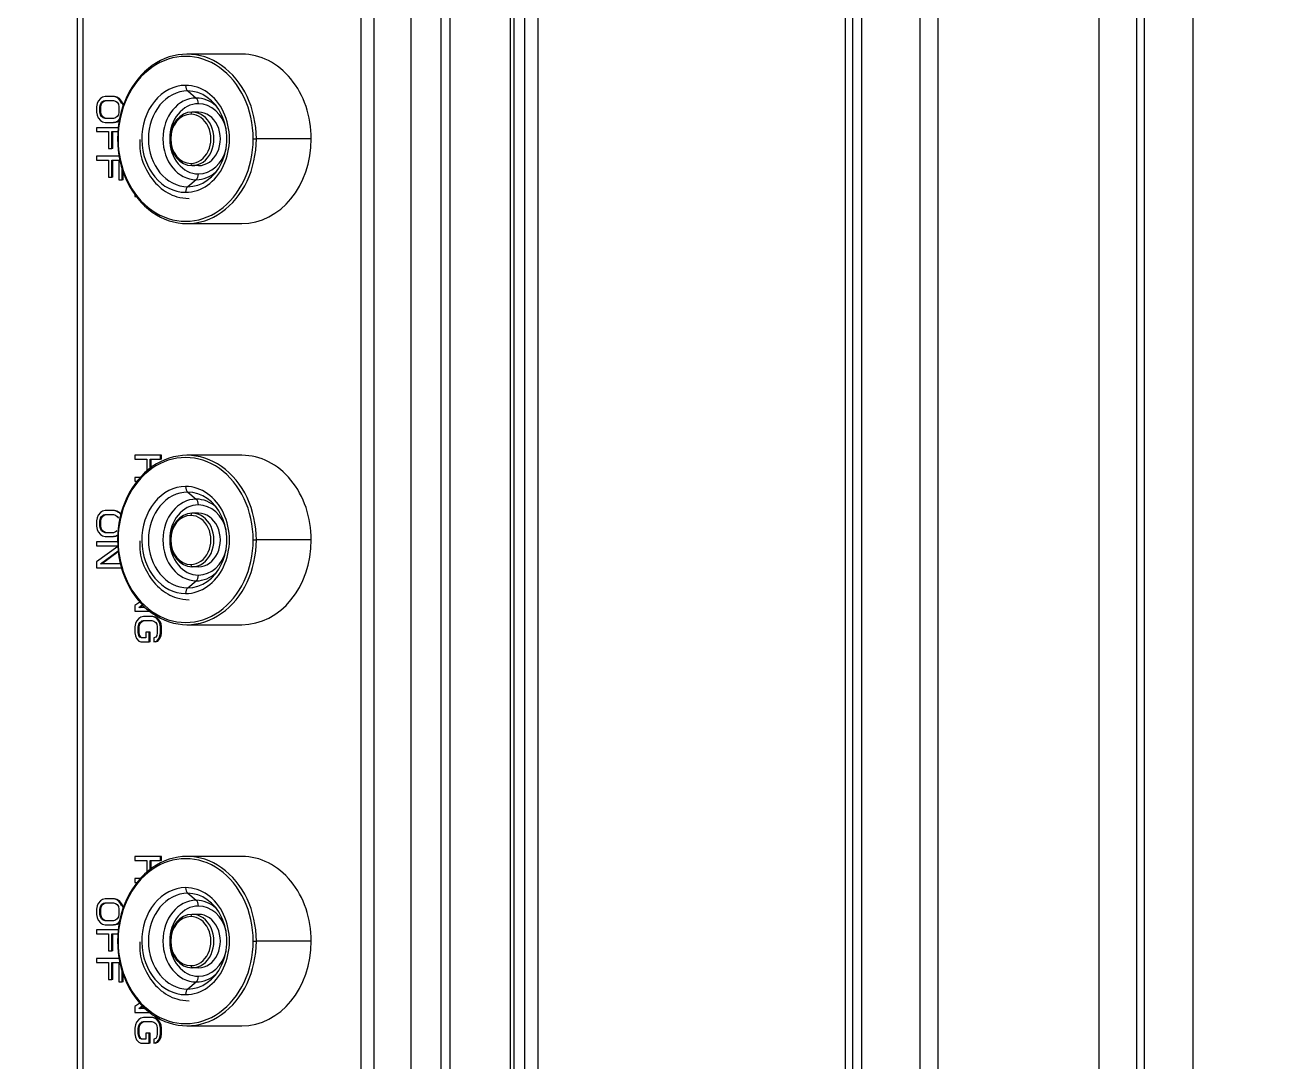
# Model space of a CAD drawing. Header units: millimetres. Extents: x -15291 to 293567, y -98510 to 49398.
# Drawn here: x 50066.7 to 50208.5, y 25653.3 to 25769.6 of the extents above; entities that cross this region are included whole.
import ezdxf

# ---------------------------------------------------------------- set-up
doc = ezdxf.new("R2010")
doc.units = ezdxf.units.MM
doc.header["$LTSCALE"] = 50
doc.header["$MEASUREMENT"] = 0
doc.linetypes.add('AUSGEZOGEN', pattern=[0])
doc.linetypes.add('PHANTOM2', pattern=[1.25, 0.625, -0.125, 0.125, -0.125, 0.125, -0.125])
doc.layers.add('DV16_Standard', color=7, linetype='CONTINUOUS')
doc.layers.add('RASTER', color=30, linetype='AUSGEZOGEN')

msp = doc.modelspace()

# ---------------------------------------------------------------- linework, layer by layer
at = {"layer": 'DV16_Standard', "color": 7, "linetype": 'Continuous', "ltscale": 254}
for p, q in [((50158.68, 25919.37), (50158.68, 25504.37)), ((50192.23, 25504.37), (50192.23, 25919.37)), ((50197.65, 25919.37), (50197.65, 25504.37)), ((50159.55, 25519.37), (50159.55, 25904.37)), ((50160.54, 25519.37), (50160.54, 25904.37)), ((50191.36, 25904.37), (50191.36, 25519.37)), ((50122.71, 25878.82), (50122.71, 25544.82)), ((50124.21, 25878.82), (50124.21, 25544.82)), ((50072.55, 25875.82), (50072.55, 25547.82)), ((50073.23, 25547.82), (50073.23, 25875.82)), ((50104.39, 25547.82), (50104.39, 25875.82)), ((50105.85, 25547.82), (50105.85, 25875.82)), ((50113.37, 25547.82), (50113.37, 25875.82)), ((50114.36, 25547.82), (50114.36, 25875.82)), ((50121.14, 25547.82), (50121.14, 25875.82)), ((50121.55, 25547.82), (50121.55, 25875.82)), ((50167.08, 25559.37), (50167.08, 25864.37)), ((50169.07, 25864.37), (50169.07, 25559.37)), ((50187.13, 25864.37), (50187.13, 25559.37)), ((50091.02, 25766.32), (50084.86, 25766.32)), ((50084.94, 25762.19), (50085.91, 25761.4)), ((50074.79, 25760.77), (50074.73, 25760.41)), ((50074.73, 25760.41), (50074.73, 25759.82)), ((50074.91, 25761.06), (50074.79, 25760.77)), ((50075.16, 25761.35), (50074.91, 25761.06)), ((50075.09, 25760.41), (50075.16, 25760.7)), ((50075.09, 25759.82), (50075.09, 25760.41)), ((50075.21, 25760.41), (50075.09, 25760.41)), ((50075.4, 25761.5), (50075.16, 25761.35)), ((50075.16, 25760.7), (50075.28, 25760.92)), ((50075.27, 25760.7), (50075.16, 25760.7)), ((50075.21, 25760.41), (50075.27, 25760.7)), ((50075.21, 25759.82), (50075.21, 25760.41)), ((50075.27, 25760.7), (50075.39, 25760.92)), ((50075.28, 25760.92), (50075.46, 25761.06)), ((50075.39, 25760.92), (50075.28, 25760.92)), ((50075.39, 25760.92), (50075.57, 25761.06)), ((50075.7, 25761.57), (50075.4, 25761.5)), ((50075.46, 25761.06), (50075.7, 25761.13)), ((50075.57, 25761.06), (50075.46, 25761.06)), ((50075.57, 25761.06), (50075.82, 25761.13)), ((50076.62, 25761.57), (50075.7, 25761.57)), ((50075.7, 25761.13), (50076.62, 25761.13)), ((50076.73, 25761.57), (50076.62, 25761.57)), ((50076.92, 25761.5), (50076.62, 25761.57)), ((50076.62, 25761.13), (50076.86, 25761.06)), ((50077.04, 25761.5), (50076.73, 25761.57)), ((50076.86, 25761.06), (50077.05, 25760.92)), ((50077.04, 25761.5), (50076.92, 25761.5)), ((50077.17, 25761.35), (50076.92, 25761.5)), ((50077.28, 25761.35), (50077.04, 25761.5)), ((50077.05, 25760.92), (50077.17, 25760.7)), ((50077.28, 25761.35), (50077.17, 25761.35)), ((50077.41, 25761.06), (50077.17, 25761.35)), ((50077.17, 25760.7), (50077.23, 25760.41)), ((50077.23, 25760.41), (50077.23, 25759.82)), ((50077.53, 25761.06), (50077.28, 25761.35)), ((50077.53, 25761.06), (50077.41, 25761.06)), ((50077.53, 25760.77), (50077.41, 25761.06)), ((50077.65, 25760.77), (50077.53, 25761.06)), ((50077.65, 25760.77), (50077.53, 25760.77)), ((50077.69, 25760.53), (50077.65, 25760.77)), ((50074.73, 25759.82), (50074.79, 25759.46)), ((50074.79, 25759.46), (50074.91, 25759.17)), ((50074.91, 25759.17), (50075.16, 25758.87)), ((50075.16, 25759.53), (50075.09, 25759.82)), ((50075.21, 25759.82), (50075.09, 25759.82)), ((50075.28, 25759.31), (50075.16, 25759.53)), ((50075.27, 25759.53), (50075.16, 25759.53)), ((50075.16, 25758.87), (50075.4, 25758.73)), ((50075.27, 25759.53), (50075.21, 25759.82)), ((50075.39, 25759.31), (50075.27, 25759.53)), ((50075.46, 25759.17), (50075.28, 25759.31)), ((50075.39, 25759.31), (50075.28, 25759.31)), ((50075.57, 25759.17), (50075.39, 25759.31)), ((50075.57, 25759.17), (50075.46, 25759.17)), ((50075.7, 25759.09), (50075.46, 25759.17)), ((50075.82, 25759.09), (50075.57, 25759.17)), ((50076.62, 25759.09), (50075.7, 25759.09)), ((50076.86, 25759.17), (50076.62, 25759.09)), ((50077.05, 25759.31), (50076.86, 25759.17)), ((50076.92, 25758.73), (50077.17, 25758.87)), ((50077.04, 25758.73), (50077.25, 25758.86)), ((50077.17, 25759.53), (50077.05, 25759.31)), ((50077.23, 25759.82), (50077.17, 25759.53)), ((50077.17, 25758.87), (50077.28, 25759.01)), ((50077.26, 25758.87), (50077.17, 25758.87)), ((50086.15, 25759.82), (50085.43, 25759.82)), ((50074.73, 25758.07), (50074.73, 25757.63)), ((50077.14, 25758.07), (50074.73, 25758.07)), ((50074.73, 25757.63), (50076.07, 25757.63)), ((50075.4, 25758.73), (50075.7, 25758.66)), ((50075.7, 25758.66), (50076.62, 25758.66)), ((50076.07, 25757.63), (50076.07, 25755.74)), ((50076.44, 25757.63), (50077.1, 25757.63)), ((50076.44, 25755.74), (50076.44, 25757.63)), ((50076.55, 25755.74), (50076.55, 25757.63)), ((50076.62, 25758.66), (50076.92, 25758.73)), ((50076.73, 25758.66), (50076.62, 25758.66)), ((50076.73, 25758.66), (50077.04, 25758.73)), ((50077.04, 25758.73), (50076.92, 25758.73)), ((50077.13, 25756.82), (50077.03, 25756.82)), ((50092.29, 25756.82), (50092.64, 25756.82)), ((50098.8, 25756.82), (50092.64, 25756.82)), ((50074.73, 25754.86), (50074.73, 25754.43)), ((50077.24, 25754.86), (50074.73, 25754.86)), ((50076.07, 25755.74), (50076.44, 25755.74)), ((50076.55, 25755.74), (50076.44, 25755.74)), ((50074.73, 25754.43), (50076.07, 25754.43)), ((50076.07, 25754.43), (50076.07, 25752.53)), ((50076.44, 25754.43), (50077.23, 25754.43)), ((50076.44, 25752.53), (50076.44, 25754.43)), ((50076.55, 25752.53), (50076.55, 25754.43)), ((50077.23, 25754.43), (50077.23, 25752.24)), ((50077.6, 25752.24), (50077.6, 25753.4)), ((50086.15, 25753.82), (50085.43, 25753.82)), ((50076.07, 25752.53), (50076.44, 25752.53)), ((50076.55, 25752.53), (50076.44, 25752.53)), ((50077.23, 25752.24), (50077.6, 25752.24)), ((50077.71, 25752.24), (50077.6, 25752.24)), ((50077.71, 25752.24), (50077.71, 25753.06)), ((50084.94, 25751.46), (50085.91, 25752.25)), ((50079.03, 25750.52), (50079.03, 25750.34)), ((50079.03, 25750.34), (50079.16, 25750.34)), ((50084.86, 25747.32), (50091.02, 25747.32)), ((50079.03, 25721.32), (50079.03, 25720.88)), ((50081.9, 25721.32), (50079.03, 25721.32)), ((50079.03, 25720.88), (50080.37, 25720.88)), ((50080.37, 25720.88), (50080.37, 25719.59)), ((50080.74, 25720.88), (50081.9, 25720.88)), ((50080.74, 25719.88), (50080.74, 25720.88)), ((50080.85, 25719.97), (50080.85, 25720.88)), ((50081.9, 25720.88), (50081.9, 25721.32)), ((50082.01, 25721.32), (50081.9, 25721.32)), ((50082.01, 25720.88), (50081.9, 25720.88)), ((50082.01, 25720.88), (50082.01, 25721.32)), ((50091.02, 25721.32), (50084.86, 25721.32)), ((50079.03, 25718.84), (50079.03, 25718.41)), ((50079.61, 25718.84), (50079.03, 25718.84)), ((50079.03, 25718.41), (50079.24, 25718.41)), ((50084.94, 25717.19), (50085.91, 25716.4)), ((50075.16, 25714.9), (50074.91, 25714.61)), ((50075.4, 25715.05), (50075.16, 25714.9)), ((50075.7, 25715.12), (50075.4, 25715.05)), ((50076.62, 25715.12), (50075.7, 25715.12)), ((50076.73, 25715.12), (50076.62, 25715.12)), ((50076.92, 25715.05), (50076.62, 25715.12)), ((50077.04, 25715.05), (50076.73, 25715.12)), ((50077.04, 25715.05), (50076.92, 25715.05)), ((50077.17, 25714.9), (50076.92, 25715.05)), ((50077.28, 25714.9), (50077.04, 25715.05)), ((50077.28, 25714.9), (50077.17, 25714.9)), ((50077.44, 25714.71), (50077.28, 25714.9)), ((50074.79, 25714.32), (50074.73, 25713.96)), ((50074.73, 25713.96), (50074.73, 25713.37)), ((50074.91, 25714.61), (50074.79, 25714.32)), ((50075.09, 25713.96), (50075.16, 25714.25)), ((50075.09, 25713.37), (50075.09, 25713.96)), ((50075.21, 25713.96), (50075.09, 25713.96)), ((50075.16, 25714.25), (50075.28, 25714.47)), ((50075.27, 25714.25), (50075.16, 25714.25)), ((50075.21, 25713.96), (50075.27, 25714.25)), ((50075.21, 25713.37), (50075.21, 25713.96)), ((50075.27, 25714.25), (50075.39, 25714.47)), ((50075.28, 25714.47), (50075.46, 25714.61)), ((50075.39, 25714.47), (50075.28, 25714.47)), ((50075.39, 25714.47), (50075.57, 25714.61)), ((50075.46, 25714.61), (50075.7, 25714.68)), ((50075.57, 25714.61), (50075.46, 25714.61)), ((50075.57, 25714.61), (50075.82, 25714.68)), ((50075.7, 25714.68), (50076.62, 25714.68)), ((50076.62, 25714.68), (50076.86, 25714.61)), ((50076.86, 25714.61), (50077.05, 25714.47)), ((50077.05, 25714.47), (50077.17, 25714.25)), ((50086.15, 25714.82), (50085.43, 25714.82)), ((50074.73, 25713.37), (50074.79, 25713.01)), ((50074.79, 25713.01), (50074.91, 25712.72)), ((50074.91, 25712.72), (50075.16, 25712.42)), ((50075.16, 25713.08), (50075.09, 25713.37)), ((50075.21, 25713.37), (50075.09, 25713.37)), ((50075.28, 25712.86), (50075.16, 25713.08)), ((50075.27, 25713.08), (50075.16, 25713.08)), ((50075.16, 25712.42), (50075.4, 25712.28)), ((50075.27, 25713.08), (50075.21, 25713.37)), ((50075.39, 25712.86), (50075.27, 25713.08)), ((50075.46, 25712.72), (50075.28, 25712.86)), ((50075.39, 25712.86), (50075.28, 25712.86)), ((50075.57, 25712.72), (50075.39, 25712.86)), ((50075.4, 25712.28), (50075.7, 25712.21)), ((50075.57, 25712.72), (50075.46, 25712.72)), ((50075.7, 25712.64), (50075.46, 25712.72)), ((50075.82, 25712.64), (50075.57, 25712.72)), ((50076.62, 25712.64), (50075.7, 25712.64)), ((50075.7, 25712.21), (50076.62, 25712.21)), ((50076.86, 25712.72), (50076.62, 25712.64)), ((50076.62, 25712.21), (50076.92, 25712.28)), ((50076.73, 25712.21), (50076.62, 25712.21)), ((50076.73, 25712.21), (50077.04, 25712.28)), ((50077.05, 25712.86), (50076.86, 25712.72)), ((50076.92, 25712.28), (50077.09, 25712.38)), ((50077.04, 25712.28), (50076.92, 25712.28)), ((50077.04, 25712.28), (50077.08, 25712.3)), ((50074.73, 25711.62), (50074.73, 25711.18)), ((50077.07, 25711.62), (50074.73, 25711.62)), ((50074.73, 25711.18), (50077.09, 25711.18)), ((50077.1, 25711.09), (50074.73, 25709.36)), ((50075.16, 25709.14), (50077.14, 25710.62)), ((50077.13, 25711.82), (50077.03, 25711.82)), ((50092.29, 25711.82), (50092.64, 25711.82)), ((50098.8, 25711.82), (50092.64, 25711.82)), ((50074.73, 25709.36), (50074.73, 25708.71)), ((50075.27, 25709.14), (50077.14, 25710.54)), ((50074.73, 25708.71), (50077.5, 25708.71)), ((50077.39, 25709.14), (50075.16, 25709.14)), ((50086.15, 25708.82), (50085.43, 25708.82)), ((50084.94, 25706.46), (50085.91, 25707.25)), ((50079.56, 25704.86), (50079.03, 25704.48)), ((50079.03, 25704.48), (50079.03, 25703.82)), ((50079.03, 25703.82), (50080.66, 25703.82)), ((50079.46, 25704.26), (50079.85, 25704.55)), ((50080.15, 25704.26), (50079.46, 25704.26)), ((50079.57, 25704.26), (50079.89, 25704.5)), ((50079.09, 25702.44), (50079.03, 25702.07)), ((50079.21, 25702.73), (50079.09, 25702.44)), ((50079.46, 25703.02), (50079.21, 25702.73)), ((50079.39, 25702.07), (50079.46, 25702.36)), ((50079.7, 25703.17), (50079.46, 25703.02)), ((50079.46, 25702.36), (50079.58, 25702.58)), ((50079.57, 25702.36), (50079.46, 25702.36)), ((50079.51, 25702.07), (50079.57, 25702.36)), ((50079.57, 25702.36), (50079.69, 25702.58)), ((50079.58, 25702.58), (50079.76, 25702.73)), ((50079.69, 25702.58), (50079.58, 25702.58)), ((50079.69, 25702.58), (50079.88, 25702.73)), ((50080, 25703.24), (50079.7, 25703.17)), ((50079.76, 25702.73), (50080, 25702.8)), ((50079.88, 25702.73), (50079.76, 25702.73)), ((50079.88, 25702.73), (50080.12, 25702.8)), ((50080.92, 25703.24), (50080, 25703.24)), ((50080, 25702.8), (50080.92, 25702.8)), ((50081.03, 25703.24), (50080.92, 25703.24)), ((50081.22, 25703.17), (50080.92, 25703.24)), ((50080.92, 25702.8), (50081.16, 25702.73)), ((50081.34, 25703.17), (50081.03, 25703.24)), ((50081.16, 25702.73), (50081.35, 25702.58)), ((50081.47, 25703.02), (50081.22, 25703.17)), ((50081.34, 25703.17), (50081.22, 25703.17)), ((50081.58, 25703.02), (50081.34, 25703.17)), ((50081.35, 25702.58), (50081.47, 25702.36)), ((50081.58, 25703.02), (50081.47, 25703.02)), ((50081.71, 25702.73), (50081.47, 25703.02)), ((50081.47, 25702.36), (50081.53, 25702.07)), ((50081.83, 25702.73), (50081.58, 25703.02)), ((50081.83, 25702.44), (50081.71, 25702.73)), ((50081.83, 25702.73), (50081.71, 25702.73)), ((50081.95, 25702.44), (50081.83, 25702.73)), ((50081.9, 25702.07), (50081.83, 25702.44)), ((50081.95, 25702.44), (50081.83, 25702.44)), ((50082.01, 25702.07), (50081.95, 25702.44)), ((50084.86, 25702.32), (50091.02, 25702.32)), ((50079.03, 25702.07), (50079.03, 25701.42)), ((50079.03, 25701.42), (50079.09, 25701.05)), ((50079.09, 25701.05), (50079.21, 25700.76)), ((50079.21, 25700.76), (50079.46, 25700.47)), ((50079.39, 25701.42), (50079.39, 25702.07)), ((50079.51, 25702.07), (50079.39, 25702.07)), ((50079.46, 25701.12), (50079.39, 25701.42)), ((50079.51, 25701.42), (50079.39, 25701.42)), ((50079.58, 25700.91), (50079.46, 25701.12)), ((50079.57, 25701.12), (50079.46, 25701.12)), ((50079.51, 25701.42), (50079.51, 25702.07)), ((50079.57, 25701.12), (50079.51, 25701.42)), ((50079.69, 25700.91), (50079.57, 25701.12)), ((50079.76, 25700.83), (50079.58, 25700.91)), ((50079.69, 25700.91), (50079.58, 25700.91)), ((50079.88, 25700.83), (50079.69, 25700.91)), ((50080.25, 25700.83), (50079.76, 25700.83)), ((50080.25, 25701.49), (50080.25, 25700.83)), ((50080.61, 25701.49), (50080.25, 25701.49)), ((50080.61, 25700.39), (50080.61, 25701.49)), ((50080.73, 25701.49), (50080.61, 25701.49)), ((50080.73, 25700.39), (50080.73, 25701.49)), ((50081.35, 25700.91), (50081.16, 25700.83)), ((50081.16, 25700.83), (50081.16, 25700.39)), ((50081.47, 25701.12), (50081.35, 25700.91)), ((50081.53, 25701.42), (50081.47, 25701.12)), ((50081.47, 25700.47), (50081.71, 25700.76)), ((50081.53, 25702.07), (50081.53, 25701.42)), ((50081.58, 25700.47), (50081.83, 25700.76)), ((50081.71, 25700.76), (50081.83, 25701.05)), ((50081.83, 25700.76), (50081.71, 25700.76)), ((50081.83, 25701.05), (50081.9, 25701.42)), ((50081.83, 25700.76), (50081.95, 25701.05)), ((50081.95, 25701.05), (50081.83, 25701.05)), ((50081.9, 25701.42), (50081.9, 25702.07)), ((50082.01, 25702.07), (50081.9, 25702.07)), ((50082.01, 25701.42), (50081.9, 25701.42)), ((50081.95, 25701.05), (50082.01, 25701.42)), ((50082.01, 25701.42), (50082.01, 25702.07)), ((50079.46, 25700.47), (50079.7, 25700.39)), ((50079.7, 25700.39), (50080.61, 25700.39)), ((50080.73, 25700.39), (50080.61, 25700.39)), ((50081.16, 25700.39), (50081.47, 25700.47)), ((50081.28, 25700.39), (50081.16, 25700.39)), ((50081.28, 25700.39), (50081.58, 25700.47)), ((50081.58, 25700.47), (50081.47, 25700.47)), ((50079.03, 25676.32), (50079.03, 25675.88)), ((50081.9, 25676.32), (50079.03, 25676.32)), ((50079.03, 25675.88), (50080.37, 25675.88)), ((50080.37, 25675.88), (50080.37, 25674.59)), ((50080.74, 25675.88), (50081.9, 25675.88)), ((50080.74, 25674.88), (50080.74, 25675.88)), ((50080.85, 25674.97), (50080.85, 25675.88)), ((50081.9, 25675.88), (50081.9, 25676.32)), ((50082.01, 25676.32), (50081.9, 25676.32)), ((50082.01, 25675.88), (50081.9, 25675.88)), ((50082.01, 25675.88), (50082.01, 25676.32)), ((50091.02, 25676.32), (50084.86, 25676.32)), ((50079.03, 25673.84), (50079.03, 25673.41)), ((50079.61, 25673.84), (50079.03, 25673.84)), ((50079.03, 25673.41), (50079.24, 25673.41)), ((50074.91, 25671.06), (50074.79, 25670.77)), ((50075.16, 25671.35), (50074.91, 25671.06)), ((50075.4, 25671.5), (50075.16, 25671.35)), ((50075.16, 25670.7), (50075.28, 25670.92)), ((50075.27, 25670.7), (50075.39, 25670.92)), ((50075.28, 25670.92), (50075.46, 25671.06)), ((50075.39, 25670.92), (50075.28, 25670.92)), ((50075.39, 25670.92), (50075.57, 25671.06)), ((50075.7, 25671.57), (50075.4, 25671.5)), ((50075.46, 25671.06), (50075.7, 25671.13)), ((50075.57, 25671.06), (50075.46, 25671.06)), ((50075.57, 25671.06), (50075.82, 25671.13)), ((50076.62, 25671.57), (50075.7, 25671.57)), ((50075.7, 25671.13), (50076.62, 25671.13)), ((50076.73, 25671.57), (50076.62, 25671.57)), ((50076.92, 25671.5), (50076.62, 25671.57)), ((50076.62, 25671.13), (50076.86, 25671.06)), ((50077.04, 25671.5), (50076.73, 25671.57)), ((50076.86, 25671.06), (50077.05, 25670.92)), ((50077.04, 25671.5), (50076.92, 25671.5)), ((50077.17, 25671.35), (50076.92, 25671.5)), ((50077.28, 25671.35), (50077.04, 25671.5)), ((50077.05, 25670.92), (50077.17, 25670.7)), ((50077.28, 25671.35), (50077.17, 25671.35)), ((50077.41, 25671.06), (50077.17, 25671.35)), ((50077.53, 25671.06), (50077.28, 25671.35)), ((50077.53, 25671.06), (50077.41, 25671.06)), ((50077.53, 25670.77), (50077.41, 25671.06)), ((50077.65, 25670.77), (50077.53, 25671.06)), ((50084.94, 25672.19), (50085.91, 25671.4)), ((50074.79, 25670.77), (50074.73, 25670.41)), ((50074.73, 25670.41), (50074.73, 25669.82)), ((50074.73, 25669.82), (50074.79, 25669.46)), ((50075.09, 25670.41), (50075.16, 25670.7)), ((50075.09, 25669.82), (50075.09, 25670.41)), ((50075.21, 25670.41), (50075.09, 25670.41)), ((50075.16, 25669.53), (50075.09, 25669.82)), ((50075.21, 25669.82), (50075.09, 25669.82)), ((50075.27, 25670.7), (50075.16, 25670.7)), ((50075.28, 25669.31), (50075.16, 25669.53)), ((50075.27, 25669.53), (50075.16, 25669.53)), ((50075.21, 25670.41), (50075.27, 25670.7)), ((50075.21, 25669.82), (50075.21, 25670.41)), ((50075.27, 25669.53), (50075.21, 25669.82)), ((50075.39, 25669.31), (50075.27, 25669.53)), ((50077.17, 25669.53), (50077.05, 25669.31)), ((50077.17, 25670.7), (50077.23, 25670.41)), ((50077.23, 25669.82), (50077.17, 25669.53)), ((50077.23, 25670.41), (50077.23, 25669.82)), ((50077.65, 25670.77), (50077.53, 25670.77)), ((50077.69, 25670.53), (50077.65, 25670.77)), ((50086.15, 25669.82), (50085.43, 25669.82)), ((50074.73, 25668.07), (50074.73, 25667.63)), ((50077.14, 25668.07), (50074.73, 25668.07)), ((50074.79, 25669.46), (50074.91, 25669.17)), ((50074.91, 25669.17), (50075.16, 25668.87)), ((50075.16, 25668.87), (50075.4, 25668.73)), ((50075.46, 25669.17), (50075.28, 25669.31)), ((50075.39, 25669.31), (50075.28, 25669.31)), ((50075.57, 25669.17), (50075.39, 25669.31)), ((50075.4, 25668.73), (50075.7, 25668.66)), ((50075.57, 25669.17), (50075.46, 25669.17)), ((50075.7, 25669.09), (50075.46, 25669.17)), ((50075.82, 25669.09), (50075.57, 25669.17)), ((50076.62, 25669.09), (50075.7, 25669.09)), ((50075.7, 25668.66), (50076.62, 25668.66)), ((50076.86, 25669.17), (50076.62, 25669.09)), ((50076.62, 25668.66), (50076.92, 25668.73)), ((50076.73, 25668.66), (50076.62, 25668.66)), ((50076.73, 25668.66), (50077.04, 25668.73)), ((50077.05, 25669.31), (50076.86, 25669.17)), ((50076.92, 25668.73), (50077.17, 25668.87)), ((50077.04, 25668.73), (50076.92, 25668.73)), ((50077.04, 25668.73), (50077.25, 25668.86)), ((50077.17, 25668.87), (50077.28, 25669.01)), ((50077.26, 25668.87), (50077.17, 25668.87)), ((50074.73, 25667.63), (50076.07, 25667.63)), ((50076.07, 25667.63), (50076.07, 25665.74)), ((50076.44, 25667.63), (50077.1, 25667.63)), ((50076.44, 25665.74), (50076.44, 25667.63)), ((50076.55, 25665.74), (50076.55, 25667.63)), ((50077.13, 25666.82), (50077.03, 25666.82)), ((50092.29, 25666.82), (50092.64, 25666.82)), ((50098.8, 25666.82), (50092.64, 25666.82)), ((50076.07, 25665.74), (50076.44, 25665.74)), ((50076.55, 25665.74), (50076.44, 25665.74)), ((50074.73, 25664.86), (50074.73, 25664.43)), ((50077.24, 25664.86), (50074.73, 25664.86)), ((50074.73, 25664.43), (50076.07, 25664.43)), ((50076.07, 25664.43), (50076.07, 25662.53)), ((50076.44, 25664.43), (50077.23, 25664.43)), ((50076.44, 25662.53), (50076.44, 25664.43)), ((50076.55, 25662.53), (50076.55, 25664.43)), ((50077.23, 25664.43), (50077.23, 25662.24)), ((50086.15, 25663.82), (50085.43, 25663.82)), ((50076.07, 25662.53), (50076.44, 25662.53)), ((50076.55, 25662.53), (50076.44, 25662.53)), ((50077.6, 25662.24), (50077.6, 25663.4)), ((50077.71, 25662.24), (50077.71, 25663.06)), ((50077.23, 25662.24), (50077.6, 25662.24)), ((50077.71, 25662.24), (50077.6, 25662.24)), ((50084.94, 25661.46), (50085.91, 25662.25)), ((50079.56, 25659.86), (50079.03, 25659.48)), ((50079.46, 25659.26), (50079.85, 25659.55)), ((50079.03, 25659.48), (50079.03, 25658.82)), ((50079.03, 25658.82), (50080.66, 25658.82)), ((50080.15, 25659.26), (50079.46, 25659.26)), ((50079.7, 25658.17), (50079.46, 25658.02)), ((50079.57, 25659.26), (50079.89, 25659.5)), ((50080, 25658.24), (50079.7, 25658.17)), ((50080.92, 25658.24), (50080, 25658.24)), ((50081.03, 25658.24), (50080.92, 25658.24)), ((50081.22, 25658.17), (50080.92, 25658.24)), ((50081.34, 25658.17), (50081.03, 25658.24)), ((50081.47, 25658.02), (50081.22, 25658.17)), ((50081.34, 25658.17), (50081.22, 25658.17)), ((50081.58, 25658.02), (50081.34, 25658.17)), ((50079.09, 25657.44), (50079.03, 25657.07)), ((50079.03, 25657.07), (50079.03, 25656.42)), ((50079.21, 25657.73), (50079.09, 25657.44)), ((50079.46, 25658.02), (50079.21, 25657.73)), ((50079.39, 25657.07), (50079.46, 25657.36)), ((50079.39, 25656.42), (50079.39, 25657.07)), ((50079.51, 25657.07), (50079.39, 25657.07)), ((50079.46, 25657.36), (50079.58, 25657.58)), ((50079.57, 25657.36), (50079.46, 25657.36)), ((50079.51, 25657.07), (50079.57, 25657.36)), ((50079.51, 25656.42), (50079.51, 25657.07)), ((50079.57, 25657.36), (50079.69, 25657.58)), ((50079.58, 25657.58), (50079.76, 25657.73)), ((50079.69, 25657.58), (50079.58, 25657.58)), ((50079.69, 25657.58), (50079.88, 25657.73)), ((50079.76, 25657.73), (50080, 25657.8)), ((50079.88, 25657.73), (50079.76, 25657.73)), ((50079.88, 25657.73), (50080.12, 25657.8)), ((50080, 25657.8), (50080.92, 25657.8)), ((50080.92, 25657.8), (50081.16, 25657.73)), ((50081.16, 25657.73), (50081.35, 25657.58)), ((50081.35, 25657.58), (50081.47, 25657.36)), ((50081.58, 25658.02), (50081.47, 25658.02)), ((50081.71, 25657.73), (50081.47, 25658.02)), ((50081.47, 25657.36), (50081.53, 25657.07)), ((50081.53, 25657.07), (50081.53, 25656.42)), ((50081.83, 25657.73), (50081.58, 25658.02)), ((50081.83, 25657.44), (50081.71, 25657.73)), ((50081.83, 25657.73), (50081.71, 25657.73)), ((50081.95, 25657.44), (50081.83, 25657.73)), ((50081.9, 25657.07), (50081.83, 25657.44)), ((50081.95, 25657.44), (50081.83, 25657.44)), ((50081.9, 25656.42), (50081.9, 25657.07)), ((50082.01, 25657.07), (50081.9, 25657.07)), ((50082.01, 25657.07), (50081.95, 25657.44)), ((50082.01, 25656.42), (50082.01, 25657.07)), ((50084.86, 25657.32), (50091.02, 25657.32)), ((50079.03, 25656.42), (50079.09, 25656.05)), ((50079.09, 25656.05), (50079.21, 25655.76)), ((50079.21, 25655.76), (50079.46, 25655.47)), ((50079.46, 25656.12), (50079.39, 25656.42)), ((50079.51, 25656.42), (50079.39, 25656.42)), ((50079.58, 25655.91), (50079.46, 25656.12)), ((50079.57, 25656.12), (50079.46, 25656.12)), ((50079.46, 25655.47), (50079.7, 25655.39)), ((50079.57, 25656.12), (50079.51, 25656.42)), ((50079.69, 25655.91), (50079.57, 25656.12)), ((50079.76, 25655.83), (50079.58, 25655.91)), ((50079.69, 25655.91), (50079.58, 25655.91)), ((50079.88, 25655.83), (50079.69, 25655.91)), ((50079.7, 25655.39), (50080.61, 25655.39)), ((50080.25, 25655.83), (50079.76, 25655.83)), ((50080.25, 25656.49), (50080.25, 25655.83)), ((50080.61, 25656.49), (50080.25, 25656.49)), ((50080.61, 25655.39), (50080.61, 25656.49)), ((50080.73, 25656.49), (50080.61, 25656.49)), ((50080.73, 25655.39), (50080.61, 25655.39)), ((50080.73, 25655.39), (50080.73, 25656.49)), ((50081.35, 25655.91), (50081.16, 25655.83)), ((50081.16, 25655.83), (50081.16, 25655.39)), ((50081.16, 25655.39), (50081.47, 25655.47)), ((50081.28, 25655.39), (50081.16, 25655.39)), ((50081.28, 25655.39), (50081.58, 25655.47)), ((50081.47, 25656.12), (50081.35, 25655.91)), ((50081.53, 25656.42), (50081.47, 25656.12)), ((50081.47, 25655.47), (50081.71, 25655.76)), ((50081.58, 25655.47), (50081.47, 25655.47)), ((50081.58, 25655.47), (50081.83, 25655.76)), ((50081.71, 25655.76), (50081.83, 25656.05)), ((50081.83, 25655.76), (50081.71, 25655.76)), ((50081.83, 25656.05), (50081.9, 25656.42)), ((50081.83, 25655.76), (50081.95, 25656.05)), ((50081.95, 25656.05), (50081.83, 25656.05)), ((50082.01, 25656.42), (50081.9, 25656.42)), ((50081.95, 25656.05), (50082.01, 25656.42))]:
    msp.add_line(p, q, dxfattribs=at)
at = {"layer": 'DV16_Standard', "color": 4, "linetype": 'PHANTOM2', "ltscale": 254}
msp.add_arc((50323.34, 25463.12), 504.82, 87.1614, 180, dxfattribs=at)
at = {"layer": 'DV16_Standard', "color": 7, "linetype": 'Continuous', "ltscale": 254}
for centre, major_axis, ratio, start_param, end_param in [((50084.86, 25756.82), (0, -9.5), 0.819152, 1.570796, 4.712389), ((50084.71, 25756.82), (0, -9.25), 0.819152, 1.570796, 4.712389), ((50091.02, 25756.82), (0, -9.5), 0.819152, 1.570796, 3.141593), ((50084.71, 25756.82), (0, 6), 0.819152, 0, 1.588282), ((50084.94, 25756.82), (0, -5.37), 0.819152, 3.141593, 6.283185), ((50084.71, 25756.82), (0, -6), 0.819152, 0, 3.141593), ((50085.11, 25762.82), (0, -0.7), 0.573576, 4.712389, 5.846853), ((50084.94, 25756.82), (0, -5.37), 0.819152, 0, 3.141593), ((50085.91, 25756.82), (0, -4.58), 0.819152, 3.141593, 6.283185), ((50086.15, 25756.82), (0, -3.94), 0.819152, 3.141593, 6.283185), ((50085.91, 25756.82), (0, -4.58), 0.819152, 2.505643, 3.141593), ((50085.74, 25760.76), (0, 0.7), 0.573576, 4.712389, 5.846853), ((50086.15, 25756.82), (0, -3.94), 0.819152, 1.858925, 3.141593), ((50085.43, 25756.82), (0, -3), 0.819152, 3.141593, 6.283185), ((50085.29, 25756.82), (0, -2.75), 0.819152, 3.141593, 6.283185), ((50085.43, 25759.57), (0, 0.25), 0.573576, 0, 1.570796), ((50085.29, 25756.82), (0, -2.75), 0.819152, 0, 3.141593), ((50085.43, 25756.82), (0, -3), 0.819152, 0, 3.141593), ((50086.15, 25756.82), (0, -3), 0.819152, 0, 3.141593), ((50084.86, 25756.82), (0, 9.5), 0.819152, 1.570796, 4.712389), ((50084.71, 25756.82), (0, 9.25), 0.819152, 1.570796, 4.712389), ((50084.71, 25756.82), (0, 6), 0.819152, 1.588282, 3.141593), ((50091.02, 25756.82), (0, 9.5), 0.819152, 3.141593, 4.712389), ((50086.15, 25756.82), (0, -3.94), 0.819152, 0, 1.282668), ((50085.43, 25754.07), (0, -0.25), 0.573576, 4.712389, 6.283185), ((50085.91, 25756.82), (0, -4.58), 0.819152, 0, 0.635949), ((50085.74, 25752.88), (0, -0.7), 0.573576, 0.436332, 1.570796), ((50085.11, 25750.82), (0, 0.7), 0.573576, 0.436332, 1.570796), ((50084.86, 25711.82), (0, -9.5), 0.819152, 1.570796, 4.712389), ((50084.71, 25711.82), (0, -9.25), 0.819152, 1.570796, 4.712389), ((50091.02, 25711.82), (0, -9.5), 0.819152, 1.570796, 3.141593), ((50084.71, 25711.82), (0, 6), 0.819152, 0, 1.588282), ((50084.71, 25711.82), (0, -6), 0.819152, 0, 3.141593), ((50085.11, 25717.82), (0, -0.7), 0.573576, 4.712389, 5.846853), ((50084.94, 25711.82), (0, -5.37), 0.819152, 3.141593, 6.283185), ((50085.91, 25711.82), (0, -4.58), 0.819152, 3.141593, 6.283185), ((50084.94, 25711.82), (0, -5.37), 0.819152, 0, 3.141593), ((50085.91, 25711.82), (0, -4.58), 0.819152, 2.505644, 3.141593), ((50085.74, 25715.76), (0, 0.7), 0.573576, 4.712389, 5.846853), ((50086.15, 25711.82), (0, -3.94), 0.819152, 3.141593, 6.283185), ((50086.15, 25711.82), (0, -3.94), 0.819152, 1.858925, 3.141593), ((50085.43, 25711.82), (0, -3), 0.819152, 3.141593, 6.283185), ((50085.29, 25711.82), (0, -2.75), 0.819152, 3.141593, 6.283185), ((50085.43, 25714.57), (0, 0.25), 0.573576, 0, 1.570796), ((50085.29, 25711.82), (0, -2.75), 0.819152, 0, 3.141593), ((50085.43, 25711.82), (0, -3), 0.819152, 0, 3.141593), ((50086.15, 25711.82), (0, -3), 0.819152, 0, 3.141593), ((50084.86, 25711.82), (0, 9.5), 0.819152, 1.570796, 4.712389), ((50084.71, 25711.82), (0, 9.25), 0.819152, 1.570796, 4.712389), ((50084.71, 25711.82), (0, 6), 0.819152, 1.588282, 3.141593), ((50086.15, 25711.82), (0, -3.94), 0.819152, 0, 1.282667), ((50091.02, 25711.82), (0, 9.5), 0.819152, 3.141593, 4.712389), ((50085.43, 25709.07), (0, -0.25), 0.573576, 4.712389, 6.283185), ((50085.91, 25711.82), (0, -4.58), 0.819152, 0, 0.635949), ((50085.74, 25707.88), (0, -0.7), 0.573576, 0.436332, 1.570796), ((50085.11, 25705.82), (0, 0.7), 0.573576, 0.436332, 1.570796), ((50084.86, 25666.82), (0, -9.5), 0.819152, 1.570796, 4.712389), ((50084.71, 25666.82), (0, -9.25), 0.819152, 1.570796, 4.712389), ((50091.02, 25666.82), (0, -9.5), 0.819152, 1.570796, 3.141593), ((50084.71, 25666.82), (0, 6), 0.819152, 0, 1.588282), ((50084.71, 25666.82), (0, -6), 0.819152, 0, 3.141593), ((50085.11, 25672.82), (0, -0.7), 0.573576, 4.712389, 5.846853), ((50084.94, 25666.82), (0, -5.37), 0.819152, 3.141593, 6.283185), ((50085.91, 25666.82), (0, -4.58), 0.819152, 3.141593, 6.283185), ((50084.94, 25666.82), (0, -5.37), 0.819152, 0, 3.141593), ((50085.91, 25666.82), (0, -4.58), 0.819152, 2.505643, 3.141593), ((50085.74, 25670.76), (0, 0.7), 0.573576, 4.712389, 5.846853), ((50086.15, 25666.82), (0, -3.94), 0.819152, 3.141593, 6.283185), ((50085.43, 25666.82), (0, -3), 0.819152, 3.141593, 6.283185), ((50085.29, 25666.82), (0, -2.75), 0.819152, 3.141593, 6.283185), ((50085.43, 25669.57), (0, 0.25), 0.573576, 0, 1.570796), ((50085.29, 25666.82), (0, -2.75), 0.819152, 0, 3.141593), ((50085.43, 25666.82), (0, -3), 0.819152, 0, 3.141593), ((50086.15, 25666.82), (0, -3.94), 0.819152, 1.858917, 3.141593), ((50086.15, 25666.82), (0, -3), 0.819152, 0, 3.141593), ((50084.86, 25666.82), (0, 9.5), 0.819152, 1.570796, 4.712389), ((50084.71, 25666.82), (0, 9.25), 0.819152, 1.570796, 4.712389), ((50084.71, 25666.82), (0, 6), 0.819152, 1.588282, 3.141593), ((50091.02, 25666.82), (0, 9.5), 0.819152, 3.141593, 4.712389), ((50086.15, 25666.82), (0, -3.94), 0.819152, 0, 1.282675), ((50085.43, 25664.07), (0, -0.25), 0.573576, 4.712389, 6.283185), ((50085.91, 25666.82), (0, -4.58), 0.819152, 0, 0.63595), ((50085.74, 25662.88), (0, -0.7), 0.573576, 0.436332, 1.570796), ((50085.11, 25660.82), (0, 0.7), 0.573576, 0.436332, 1.570796)]:
    msp.add_ellipse(centre, major_axis=major_axis, ratio=ratio, start_param=start_param, end_param=end_param, dxfattribs=at)
for points in [[(50079.59, 25756.74), (50079.57, 25756.38), (50079.5, 25755.26), (50080.22, 25753.25), (50081.65, 25751.33), (50083.48, 25750.27), (50084.6, 25750.16), (50085.11, 25750.12)], [(50079.59, 25711.74), (50079.57, 25711.38), (50079.5, 25710.26), (50080.22, 25708.25), (50081.65, 25706.33), (50083.48, 25705.27), (50084.6, 25705.16), (50085.11, 25705.12)], [(50079.59, 25666.74), (50079.57, 25666.38), (50079.5, 25665.26), (50080.22, 25663.25), (50081.65, 25661.33), (50083.48, 25660.27), (50084.6, 25660.16), (50085.11, 25660.12)]]:
    msp.add_open_spline(points, degree=3, knots=[0, 0, 0, 0, 0.096188, 0.344147, 0.593001, 0.840454, 1, 1, 1, 1], dxfattribs=at)
at = {"layer": 'RASTER'}
msp.add_line((50110, 18700), (50110, 31900), dxfattribs=at)

doc.saveas('drawing.dxf')
